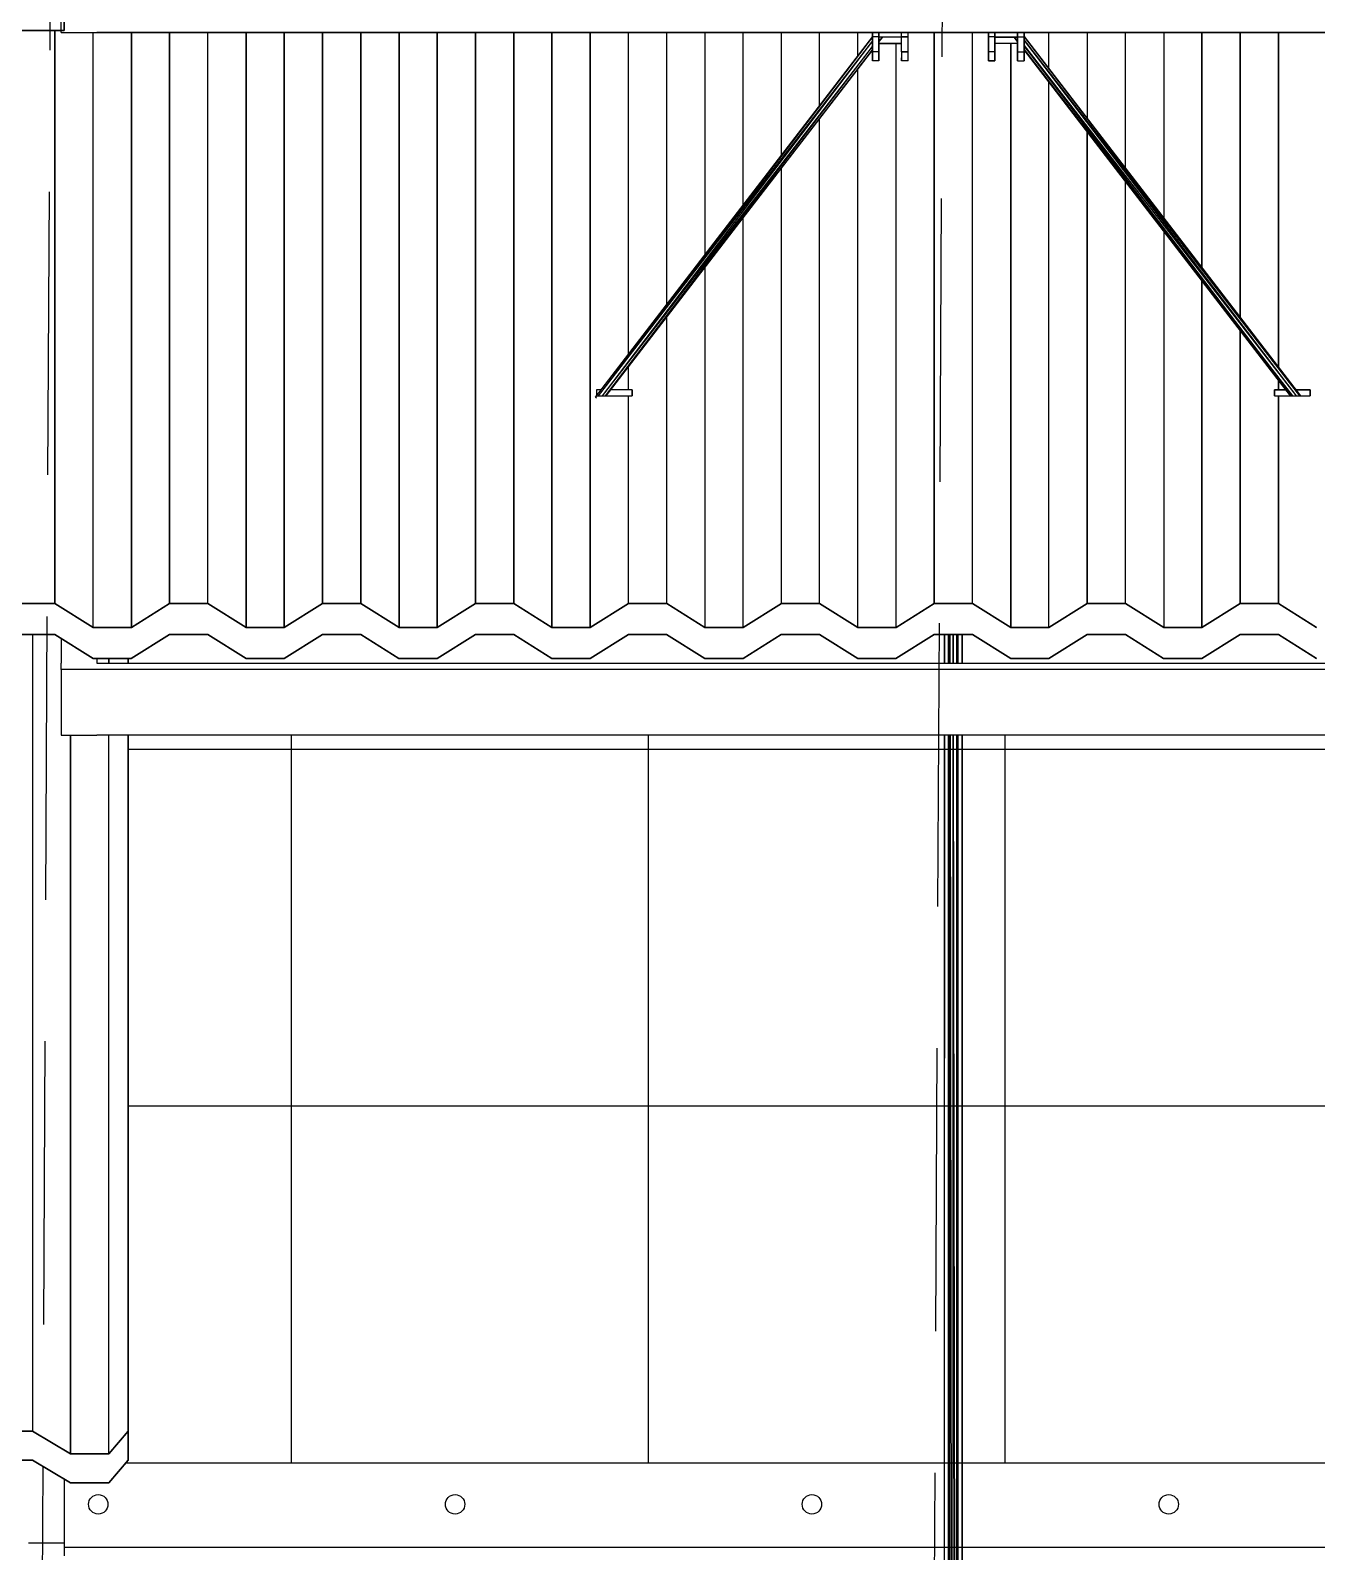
# Model space of a CAD drawing. Header units: millimetres. Extents: x -4997 to -4876, y -8737 to -8661.
# Drawn here: x -4914.202 to -4911.319, y -8704.879 to -8701.468 of the extents above; entities that cross this region are included whole.
import ezdxf

# ---------------------------------------------------------------- set-up
doc = ezdxf.new("R2010")
doc.units = ezdxf.units.MM
doc.header["$LTSCALE"] = 0.1
doc.linetypes.add('HIDDEN', pattern=[9.525, 6.35, -3.175])
for name, color, linetype in [('cobertura nova', 4, 'Continuous'), ('hachuras cobertura', 251, 'Continuous'), ('hachuras piso', 251, 'Continuous'), ('imagem', 7, 'Continuous'), ('layout cobertura', 251, 'Continuous'), ('visto', 9, 'Continuous')]:
    doc.layers.add(name, color=color, linetype=linetype)
picture_1 = doc.add_image_def('image1.jpg', size_in_pixel=(1920, 1080))

msp = doc.modelspace()

# ---------------------------------------------------------------- linework, layer by layer
at = {"layer": 'cobertura nova'}
for p, q in [((-4914.1328, -8701.4724), (-4914.1328, -8701.3224)), ((-4914.1262, -8701.3178), (-4914.1262, -8701.4678)), ((-4914.1262, -8701.4678), (-4914.1262, -8701.3178)), ((-4918.0462, -8701.4678), (-4914.1262, -8701.4679)), ((-4914.1328, -8701.4679), (-4918.0462, -8701.4678)), ((-4914.1262, -8701.4678), (-4914.2062, -8701.4678)), ((-4914.1328, -8701.4724), (-4914.1328, -8701.4678)), ((-4914.1328, -8701.4724), (-4914.0528, -8701.4724)), ((-4914.0528, -8701.4724), (-4910.2128, -8701.4725)), ((-4910.2128, -8701.4725), (-4914.0528, -8701.4724)), ((-4914.0528, -8701.4724), (-4910.2128, -8701.4725)), ((-4910.2128, -8701.4725), (-4914.0528, -8701.4724)), ((-4912.3143, -8701.4818), (-4912.9359, -8702.29)), ((-4912.3143, -8701.4821), (-4912.9359, -8702.29)), ((-4912.3143, -8701.4824), (-4912.9289, -8702.2872)), ((-4912.3143, -8701.4909), (-4912.9289, -8702.2872)), ((-4912.3143, -8701.4914), (-4912.9203, -8702.2872)), ((-4912.3143, -8701.4825), (-4912.3143, -8701.4724)), ((-4912.3143, -8701.4724), (-4912.3143, -8701.4825)), ((-4912.2998, -8701.4825), (-4912.3143, -8701.4825)), ((-4912.3143, -8701.5158), (-4912.3143, -8701.4825)), ((-4912.3143, -8701.4825), (-4912.3143, -8701.5158)), ((-4912.2998, -8701.4825), (-4912.2998, -8701.4724)), ((-4912.2998, -8701.4724), (-4912.2998, -8701.4825)), ((-4912.2998, -8701.5158), (-4912.2998, -8701.4825)), ((-4912.2998, -8701.4825), (-4912.2998, -8701.5158)), ((-4912.2487, -8701.4827), (-4912.2998, -8701.4827)), ((-4912.2998, -8701.4929), (-4912.292, -8701.4827)), ((-4912.292, -8701.4827), (-4912.2998, -8701.4928)), ((-4912.2487, -8701.4972), (-4912.2998, -8701.4972)), ((-4912.2998, -8701.4972), (-4912.2487, -8701.4972)), ((-4912.2998, -8701.4972), (-4912.2998, -8701.5077)), ((-4912.2487, -8701.4825), (-4912.2487, -8701.4724)), ((-4912.2487, -8701.5158), (-4912.2487, -8701.4825)), ((-4912.2487, -8701.4825), (-4912.2343, -8701.4825)), ((-4912.2343, -8701.4825), (-4912.2487, -8701.4825)), ((-4912.2343, -8701.4825), (-4912.2343, -8701.4724)), ((-4912.2343, -8701.5158), (-4912.2343, -8701.4825)), ((-4912.2343, -8701.4825), (-4912.2343, -8701.4825)), ((-4912.0543, -8701.4825), (-4912.0543, -8701.4724)), ((-4912.0398, -8701.4825), (-4912.0543, -8701.4825)), ((-4912.0543, -8701.5158), (-4912.0543, -8701.4825)), ((-4912.0542, -8701.4724), (-4912.0542, -8701.4825)), ((-4912.0542, -8701.4825), (-4912.0542, -8701.5158)), ((-4912.0398, -8701.4724), (-4912.0398, -8701.4825)), ((-4912.0398, -8701.4825), (-4912.0398, -8701.4724)), ((-4912.0398, -8701.4825), (-4912.0398, -8701.5158)), ((-4912.0398, -8701.5158), (-4912.0398, -8701.4825)), ((-4911.9887, -8701.4827), (-4912.0398, -8701.4827)), ((-4912.0398, -8701.4827), (-4911.9887, -8701.4827)), ((-4912.0398, -8701.4972), (-4912.0398, -8701.5077)), ((-4911.9887, -8701.4972), (-4912.0398, -8701.4972)), ((-4911.9966, -8701.4827), (-4911.9887, -8701.4929)), ((-4911.9887, -8701.4926), (-4911.9963, -8701.4827)), ((-4911.9961, -8701.4827), (-4911.9887, -8701.4922)), ((-4911.9887, -8701.4825), (-4911.9887, -8701.4725)), ((-4911.9887, -8701.4725), (-4911.9887, -8701.4825)), ((-4911.9887, -8701.4825), (-4911.9743, -8701.4825)), ((-4911.9887, -8701.5158), (-4911.9887, -8701.4825)), ((-4911.9887, -8701.4825), (-4911.9887, -8701.5158)), ((-4911.9743, -8701.4825), (-4911.9743, -8701.4725)), ((-4911.9743, -8701.4725), (-4911.9743, -8701.4818)), ((-4911.9743, -8701.4725), (-4911.9743, -8701.4825)), ((-4911.9743, -8701.4818), (-4911.3548, -8702.2872)), ((-4911.9743, -8701.4819), (-4911.3566, -8702.2872)), ((-4911.9743, -8701.5158), (-4911.9743, -8701.4825)), ((-4911.9743, -8701.4825), (-4911.9743, -8701.5158)), ((-4911.9743, -8701.4898), (-4911.3566, -8702.2872)), ((-4911.9743, -8701.4904), (-4911.3639, -8702.2872)), ((-4911.9743, -8701.5018), (-4911.3639, -8702.2872)), ((-4911.3725, -8702.2872), (-4911.9743, -8701.5026)), ((-4912.3143, -8701.503), (-4912.9202, -8702.2872)), ((-4912.913, -8702.2872), (-4912.3143, -8701.5036)), ((-4912.3143, -8701.5115), (-4912.913, -8702.2872)), ((-4912.9112, -8702.2872), (-4912.3143, -8701.5117)), ((-4912.2998, -8701.5158), (-4912.3143, -8701.5158)), ((-4912.3143, -8701.5158), (-4912.3143, -8701.5359)), ((-4912.3143, -8701.5359), (-4912.3143, -8701.5158)), ((-4912.3143, -8701.5291), (-4912.3143, -8701.5359)), ((-4912.2998, -8701.5359), (-4912.3143, -8701.5359)), ((-4912.2998, -8701.5077), (-4912.2998, -8701.5291)), ((-4912.2998, -8701.5359), (-4912.2998, -8701.5158)), ((-4912.2998, -8701.5158), (-4912.2998, -8701.5359)), ((-4912.2998, -8701.5291), (-4912.2998, -8701.5359)), ((-4912.2998, -8701.5359), (-4912.2998, -8701.5291)), ((-4912.2343, -8701.5158), (-4912.2487, -8701.5158)), ((-4912.2487, -8701.5158), (-4912.2487, -8701.5359)), ((-4912.2487, -8701.5158), (-4912.2343, -8701.5158)), ((-4912.2487, -8701.5359), (-4912.2487, -8701.5291)), ((-4912.2343, -8701.5359), (-4912.2487, -8701.5359)), ((-4912.2343, -8701.5359), (-4912.2343, -8701.5158)), ((-4912.0398, -8701.5158), (-4912.0543, -8701.5158)), ((-4912.0543, -8701.5359), (-4912.0543, -8701.5158)), ((-4912.0542, -8701.5158), (-4912.0543, -8701.5359)), ((-4912.0543, -8701.5291), (-4912.0543, -8701.5359)), ((-4912.0398, -8701.5359), (-4912.0543, -8701.5359)), ((-4912.0543, -8701.5359), (-4912.0543, -8701.5359)), ((-4912.0543, -8701.5359), (-4912.0398, -8701.5359)), ((-4912.0398, -8701.5077), (-4912.0398, -8701.5291)), ((-4912.0398, -8701.5158), (-4912.0398, -8701.5359)), ((-4912.0398, -8701.5359), (-4912.0398, -8701.5158)), ((-4912.0398, -8701.5291), (-4912.0398, -8701.5359)), ((-4912.0398, -8701.5359), (-4912.0398, -8701.5359)), ((-4911.9887, -8701.5077), (-4911.9887, -8701.5291)), ((-4911.9887, -8701.5158), (-4911.9743, -8701.5158)), ((-4911.9887, -8701.5359), (-4911.9887, -8701.5158)), ((-4911.9887, -8701.5158), (-4911.9887, -8701.5359)), ((-4911.9887, -8701.5291), (-4911.9887, -8701.5291)), ((-4911.9887, -8701.5291), (-4911.9887, -8701.5359)), ((-4911.9887, -8701.5359), (-4911.9743, -8701.5359)), ((-4911.9743, -8701.5109), (-4911.3725, -8702.2872)), ((-4911.3773, -8702.2872), (-4911.9743, -8701.5113)), ((-4911.9743, -8701.5117), (-4911.9743, -8701.5291)), ((-4911.9743, -8701.5117), (-4911.3773, -8702.2872)), ((-4911.9743, -8701.5359), (-4911.9743, -8701.5158)), ((-4911.9743, -8701.5158), (-4911.9743, -8701.5359)), ((-4911.9743, -8701.5291), (-4911.9743, -8701.5359)), ((-4911.9743, -8701.5359), (-4911.9743, -8701.5291)), ((-4912.8612, -8702.2736), (-4912.8612, -8702.2223)), ((-4911.4041, -8702.2736), (-4911.4041, -8702.2524)), ((-4911.4041, -8702.2524), (-4911.4041, -8702.2736)), ((-4912.9233, -8702.2736), (-4912.9328, -8702.2736)), ((-4912.9328, -8702.2736), (-4912.9328, -8702.2872)), ((-4912.9328, -8702.2872), (-4912.8528, -8702.2872)), ((-4912.8528, -8702.2736), (-4912.9008, -8702.2736)), ((-4912.8528, -8702.2872), (-4912.8528, -8702.2736)), ((-4912.8528, -8702.2736), (-4912.8528, -8702.2872)), ((-4911.4128, -8702.2872), (-4911.4128, -8702.2736)), ((-4911.4128, -8702.2736), (-4911.3878, -8702.2736)), ((-4911.3878, -8702.2736), (-4911.4128, -8702.2736)), ((-4911.4128, -8702.2736), (-4911.4128, -8702.2872)), ((-4911.4128, -8702.2872), (-4911.3328, -8702.2872)), ((-4911.3653, -8702.2736), (-4911.3328, -8702.2736)), ((-4911.3328, -8702.2736), (-4911.3653, -8702.2736)), ((-4911.3328, -8702.2736), (-4911.3328, -8702.2872)), ((-4911.3328, -8702.2736), (-4911.3328, -8702.2736)), ((-4911.3328, -8702.2872), (-4911.3328, -8702.2736)), ((-4912.9359, -8702.29), (-4912.9328, -8702.292)), ((-4914.2327, -8702.7531), (-4914.147, -8702.7531)), ((-4914.147, -8702.7531), (-4914.2327, -8702.7531)), ((-4914.147, -8702.7531), (-4914.0613, -8702.8069)), ((-4914.0613, -8702.8069), (-4914.147, -8702.7531)), ((-4913.9755, -8702.8069), (-4913.8898, -8702.7531)), ((-4913.8898, -8702.7531), (-4913.9755, -8702.8069)), ((-4913.8899, -8702.7532), (-4913.8899, -8702.7532)), ((-4913.8898, -8702.7531), (-4913.8041, -8702.7531)), ((-4913.8041, -8702.7531), (-4913.8898, -8702.7531)), ((-4913.8042, -8702.7531), (-4913.8042, -8702.7531)), ((-4913.8041, -8702.7531), (-4913.7184, -8702.8069)), ((-4913.7184, -8702.8069), (-4913.8041, -8702.7531)), ((-4913.6327, -8702.8069), (-4913.547, -8702.7531)), ((-4913.547, -8702.7531), (-4913.6327, -8702.8069)), ((-4913.5471, -8702.7532), (-4913.5471, -8702.7532)), ((-4913.547, -8702.7531), (-4913.4613, -8702.7531)), ((-4913.4613, -8702.7531), (-4913.547, -8702.7531)), ((-4913.4614, -8702.7531), (-4913.4614, -8702.7531)), ((-4913.4614, -8702.7531), (-4913.4614, -8702.7531)), ((-4913.4613, -8702.7531), (-4913.3755, -8702.8069)), ((-4913.3755, -8702.8069), (-4913.4613, -8702.7531)), ((-4913.2898, -8702.8069), (-4913.2041, -8702.7531)), ((-4913.2041, -8702.7531), (-4913.2898, -8702.8069)), ((-4913.2042, -8702.7532), (-4913.2042, -8702.7532)), ((-4913.2042, -8702.7532), (-4913.2042, -8702.7532)), ((-4913.2041, -8702.7531), (-4913.1184, -8702.7531)), ((-4913.1184, -8702.7531), (-4913.2041, -8702.7531)), ((-4913.1185, -8702.7531), (-4913.1185, -8702.7531)), ((-4913.1184, -8702.7531), (-4913.0327, -8702.8069)), ((-4913.0327, -8702.8069), (-4913.1184, -8702.7531)), ((-4912.947, -8702.8069), (-4912.8613, -8702.7531)), ((-4912.8613, -8702.7531), (-4912.947, -8702.8069)), ((-4912.8614, -8702.7532), (-4912.8614, -8702.7532)), ((-4912.8614, -8702.7532), (-4912.8614, -8702.7532)), ((-4912.8613, -8702.7531), (-4912.7755, -8702.7531)), ((-4912.7755, -8702.7531), (-4912.8613, -8702.7531)), ((-4912.7757, -8702.7531), (-4912.7757, -8702.7531)), ((-4912.7755, -8702.7531), (-4912.6898, -8702.8069)), ((-4912.6898, -8702.8069), (-4912.7755, -8702.7531)), ((-4912.6041, -8702.8069), (-4912.5184, -8702.7531)), ((-4912.5184, -8702.7531), (-4912.6041, -8702.8069)), ((-4912.5185, -8702.7532), (-4912.5185, -8702.7532)), ((-4912.5185, -8702.7532), (-4912.5185, -8702.7532)), ((-4912.5184, -8702.7531), (-4912.4327, -8702.7531)), ((-4912.4327, -8702.7531), (-4912.5184, -8702.7531)), ((-4912.4328, -8702.7531), (-4912.4328, -8702.7531)), ((-4912.4327, -8702.7531), (-4912.347, -8702.8069)), ((-4912.347, -8702.8069), (-4912.4327, -8702.7531)), ((-4912.2613, -8702.8069), (-4912.1755, -8702.7531)), ((-4912.1755, -8702.7531), (-4912.2613, -8702.8069)), ((-4912.1757, -8702.7532), (-4912.1757, -8702.7532)), ((-4912.1755, -8702.7531), (-4912.0898, -8702.7531)), ((-4912.0898, -8702.7531), (-4912.1755, -8702.7531)), ((-4912.0899, -8702.7531), (-4912.0899, -8702.7531)), ((-4912.0898, -8702.7531), (-4912.0041, -8702.8069)), ((-4912.0041, -8702.8069), (-4912.0898, -8702.7531)), ((-4911.9184, -8702.8069), (-4911.8327, -8702.7531)), ((-4911.8327, -8702.7531), (-4911.9184, -8702.8069)), ((-4911.8328, -8702.7532), (-4911.8328, -8702.7532)), ((-4911.8328, -8702.7532), (-4911.8328, -8702.7532)), ((-4911.8327, -8702.7531), (-4911.747, -8702.7531)), ((-4911.747, -8702.7531), (-4911.8327, -8702.7531)), ((-4911.7471, -8702.7531), (-4911.7471, -8702.7531)), ((-4911.7471, -8702.7531), (-4911.7471, -8702.7531)), ((-4911.747, -8702.7531), (-4911.6613, -8702.8069)), ((-4911.6613, -8702.8069), (-4911.747, -8702.7531)), ((-4911.5755, -8702.8069), (-4911.4898, -8702.7531)), ((-4911.4898, -8702.7531), (-4911.5755, -8702.8069)), ((-4911.4899, -8702.7532), (-4911.4899, -8702.7532)), ((-4911.4899, -8702.7532), (-4911.4899, -8702.7532)), ((-4911.4898, -8702.7531), (-4911.4041, -8702.7531)), ((-4911.4041, -8702.7531), (-4911.4898, -8702.7531)), ((-4911.4042, -8702.7531), (-4911.4042, -8702.7531)), ((-4911.4042, -8702.7531), (-4911.4042, -8702.7531)), ((-4911.4041, -8702.7531), (-4911.3184, -8702.8069)), ((-4911.3184, -8702.8069), (-4911.4041, -8702.7531)), ((-4914.1471, -8702.8221), (-4914.2328, -8702.8221)), ((-4914.2328, -8702.8221), (-4914.1471, -8702.8221)), ((-4914.0614, -8702.8759), (-4914.1471, -8702.8221)), ((-4914.1471, -8702.8221), (-4914.0614, -8702.8759)), ((-4914.1471, -8702.8221), (-4914.1471, -8702.8221)), ((-4914.1328, -8702.831), (-4914.1328, -8702.8869)), ((-4914.0614, -8702.8068), (-4914.0614, -8702.8068)), ((-4914.0614, -8702.8068), (-4914.0614, -8702.8068)), ((-4914.0613, -8702.8069), (-4913.9755, -8702.8069)), ((-4913.9755, -8702.8069), (-4914.0613, -8702.8069)), ((-4913.9757, -8702.8069), (-4913.9757, -8702.8069)), ((-4913.9757, -8702.8069), (-4913.9757, -8702.8069)), ((-4913.8899, -8702.8221), (-4913.9757, -8702.8759)), ((-4913.9757, -8702.8759), (-4913.8899, -8702.8221)), ((-4913.8042, -8702.8221), (-4913.8899, -8702.8221)), ((-4913.8899, -8702.8221), (-4913.8042, -8702.8221)), ((-4913.7185, -8702.8759), (-4913.8042, -8702.8221)), ((-4913.8042, -8702.8221), (-4913.7185, -8702.8759)), ((-4913.7185, -8702.8068), (-4913.7185, -8702.8068)), ((-4913.7184, -8702.8069), (-4913.6327, -8702.8069)), ((-4913.6327, -8702.8069), (-4913.7184, -8702.8069)), ((-4913.6328, -8702.8069), (-4913.6328, -8702.8069)), ((-4913.6328, -8702.8069), (-4913.6328, -8702.8069)), ((-4913.5471, -8702.8221), (-4913.6328, -8702.8759)), ((-4913.6328, -8702.8759), (-4913.5471, -8702.8221)), ((-4913.4614, -8702.8221), (-4913.5471, -8702.8221)), ((-4913.5471, -8702.8221), (-4913.4614, -8702.8221)), ((-4913.3757, -8702.8759), (-4913.4614, -8702.8221)), ((-4913.4614, -8702.8221), (-4913.3757, -8702.8759)), ((-4913.3755, -8702.8069), (-4913.2898, -8702.8069)), ((-4913.2898, -8702.8069), (-4913.3755, -8702.8069)), ((-4913.2899, -8702.8069), (-4913.2899, -8702.8069)), ((-4913.2899, -8702.8069), (-4913.2899, -8702.8069)), ((-4913.2042, -8702.8221), (-4913.2899, -8702.8759)), ((-4913.2899, -8702.8759), (-4913.2042, -8702.8221)), ((-4913.1185, -8702.8221), (-4913.2042, -8702.8221)), ((-4913.2042, -8702.8221), (-4913.1185, -8702.8221)), ((-4913.0328, -8702.8759), (-4913.1185, -8702.8221)), ((-4913.1185, -8702.8221), (-4913.0328, -8702.8759)), ((-4913.0328, -8702.8068), (-4913.0328, -8702.8068)), ((-4913.0328, -8702.8068), (-4913.0328, -8702.8068)), ((-4913.0327, -8702.8069), (-4912.947, -8702.8069)), ((-4912.947, -8702.8069), (-4913.0327, -8702.8069)), ((-4912.9471, -8702.8069), (-4912.9471, -8702.8069)), ((-4912.8614, -8702.8221), (-4912.9471, -8702.8759)), ((-4912.9471, -8702.8759), (-4912.8614, -8702.8221)), ((-4912.7757, -8702.8221), (-4912.8614, -8702.8221)), ((-4912.8614, -8702.8221), (-4912.7757, -8702.8221)), ((-4912.6899, -8702.8759), (-4912.7757, -8702.8221)), ((-4912.7757, -8702.8221), (-4912.6899, -8702.8759)), ((-4912.6899, -8702.8068), (-4912.6899, -8702.8068)), ((-4912.6899, -8702.8068), (-4912.6899, -8702.8068)), ((-4912.6898, -8702.8069), (-4912.6041, -8702.8069)), ((-4912.6041, -8702.8069), (-4912.6898, -8702.8069)), ((-4912.6042, -8702.8069), (-4912.6042, -8702.8069)), ((-4912.6042, -8702.8069), (-4912.6042, -8702.8069)), ((-4912.5185, -8702.8221), (-4912.6042, -8702.8759)), ((-4912.6042, -8702.8759), (-4912.5185, -8702.8221)), ((-4912.4328, -8702.8221), (-4912.5185, -8702.8221)), ((-4912.5185, -8702.8221), (-4912.4328, -8702.8221)), ((-4912.3471, -8702.8759), (-4912.4328, -8702.8221)), ((-4912.4328, -8702.8221), (-4912.3471, -8702.8759)), ((-4912.3471, -8702.8068), (-4912.3471, -8702.8068)), ((-4912.347, -8702.8069), (-4912.2613, -8702.8069)), ((-4912.2613, -8702.8069), (-4912.347, -8702.8069)), ((-4912.2614, -8702.8069), (-4912.2614, -8702.8069)), ((-4912.1757, -8702.8221), (-4912.2614, -8702.8759)), ((-4912.2614, -8702.8759), (-4912.1757, -8702.8221)), ((-4912.0899, -8702.8221), (-4912.1757, -8702.8221)), ((-4912.1757, -8702.8221), (-4912.0899, -8702.8221)), ((-4912.1526, -8702.8869), (-4912.1526, -8702.8221)), ((-4912.1526, -8702.8869), (-4912.1526, -8702.8221)), ((-4912.1526, -8702.8221), (-4912.1526, -8702.8869)), ((-4912.1441, -8702.8221), (-4912.1441, -8702.8869)), ((-4912.144, -8702.8221), (-4912.144, -8702.8869)), ((-4912.1409, -8702.8869), (-4912.1409, -8702.8221)), ((-4912.1405, -8702.8221), (-4912.1404, -8702.8869)), ((-4912.1329, -8702.8869), (-4912.1329, -8702.8221)), ((-4912.1325, -8702.8869), (-4912.1326, -8702.8221)), ((-4912.125, -8702.8869), (-4912.125, -8702.8221)), ((-4912.1248, -8702.8869), (-4912.1248, -8702.8221)), ((-4912.1217, -8702.8869), (-4912.1217, -8702.8221)), ((-4912.113, -8702.8221), (-4912.113, -8702.8869)), ((-4912.113, -8702.8869), (-4912.113, -8702.8221)), ((-4912.113, -8702.8869), (-4912.113, -8702.8221)), ((-4912.113, -8702.8221), (-4912.113, -8702.8869)), ((-4912.113, -8702.8869), (-4912.113, -8702.8221)), ((-4912.0042, -8702.8759), (-4912.0899, -8702.8221)), ((-4912.0899, -8702.8221), (-4912.0042, -8702.8759)), ((-4912.0042, -8702.8068), (-4912.0042, -8702.8068)), ((-4912.0041, -8702.8069), (-4911.9184, -8702.8069)), ((-4911.9184, -8702.8069), (-4912.0041, -8702.8069)), ((-4911.9185, -8702.8069), (-4911.9185, -8702.8069)), ((-4911.9185, -8702.8069), (-4911.9185, -8702.8069)), ((-4911.8328, -8702.8221), (-4911.9185, -8702.8759)), ((-4911.9185, -8702.8759), (-4911.8328, -8702.8221)), ((-4911.7471, -8702.8221), (-4911.8328, -8702.8221)), ((-4911.8328, -8702.8221), (-4911.7471, -8702.8221)), ((-4911.6614, -8702.8759), (-4911.7471, -8702.8221)), ((-4911.7471, -8702.8221), (-4911.6614, -8702.8759)), ((-4911.6614, -8702.8068), (-4911.6614, -8702.8068)), ((-4911.6613, -8702.8069), (-4911.5755, -8702.8069)), ((-4911.5755, -8702.8069), (-4911.6613, -8702.8069)), ((-4911.5757, -8702.8069), (-4911.5757, -8702.8069)), ((-4911.5757, -8702.8069), (-4911.5757, -8702.8069)), ((-4911.4899, -8702.8221), (-4911.5757, -8702.8759)), ((-4911.5757, -8702.8759), (-4911.4899, -8702.8221)), ((-4911.4042, -8702.8221), (-4911.4899, -8702.8221)), ((-4911.4899, -8702.8221), (-4911.4042, -8702.8221)), ((-4911.3185, -8702.8759), (-4911.4042, -8702.8221)), ((-4911.4042, -8702.8221), (-4911.3185, -8702.8759)), ((-4914.1328, -8702.9005), (-4914.1328, -8702.8869)), ((-4914.0528, -8702.9005), (-4914.1328, -8702.9005)), ((-4914.1328, -8702.9005), (-4914.1328, -8703.0483)), ((-4913.9757, -8702.8759), (-4914.0614, -8702.8759)), ((-4914.0614, -8702.8759), (-4913.9757, -8702.8759)), ((-4914.0614, -8702.8759), (-4914.0614, -8702.8759)), ((-4914.0528, -8702.8759), (-4914.0528, -8702.8869)), ((-4914.0528, -8702.8869), (-4910.2128, -8702.8869)), ((-4910.2128, -8702.9005), (-4914.0528, -8702.9005)), ((-4914.0262, -8702.8759), (-4914.0262, -8702.8869)), ((-4914.0262, -8702.8869), (-4914.0262, -8702.8759)), ((-4913.9827, -8702.8869), (-4913.9827, -8702.8759)), ((-4913.9827, -8702.8759), (-4913.9827, -8702.8869)), ((-4913.9826, -8702.8869), (-4913.9826, -8702.8759)), ((-4913.6328, -8702.8759), (-4913.7185, -8702.8759)), ((-4913.7185, -8702.8759), (-4913.6328, -8702.8759)), ((-4913.2899, -8702.8759), (-4913.3757, -8702.8759)), ((-4913.3757, -8702.8759), (-4913.2899, -8702.8759)), ((-4912.9471, -8702.8759), (-4913.0328, -8702.8759)), ((-4913.0328, -8702.8759), (-4912.9471, -8702.8759)), ((-4912.6042, -8702.8759), (-4912.6899, -8702.8759)), ((-4912.6899, -8702.8759), (-4912.6042, -8702.8759)), ((-4912.2614, -8702.8759), (-4912.3471, -8702.8759)), ((-4912.3471, -8702.8759), (-4912.2614, -8702.8759)), ((-4911.9185, -8702.8759), (-4912.0042, -8702.8759)), ((-4912.0042, -8702.8759), (-4911.9185, -8702.8759)), ((-4911.5757, -8702.8759), (-4911.6614, -8702.8759)), ((-4911.6614, -8702.8759), (-4911.5757, -8702.8759)), ((-4914.1328, -8703.0483), (-4914.0528, -8703.0483)), ((-4910.2128, -8703.0484), (-4914.0528, -8703.0483)), ((-4913.9827, -8704.6085), (-4913.9827, -8703.0483)), ((-4913.9827, -8703.0483), (-4913.9827, -8704.6085)), ((-4913.9826, -8704.6738), (-4913.9826, -8703.0483)), ((-4912.1526, -8703.6634), (-4912.1526, -8703.0483)), ((-4912.1526, -8703.6634), (-4912.1526, -8703.0483)), ((-4912.1526, -8703.0483), (-4912.1526, -8703.6634)), ((-4912.1441, -8703.0483), (-4912.1442, -8708.0464)), ((-4912.1439, -8703.0483), (-4912.1409, -8708.082)), ((-4912.1409, -8708.082), (-4912.1409, -8703.0483)), ((-4912.1402, -8703.0483), (-4912.1329, -8708.0862)), ((-4912.1329, -8708.0862), (-4912.1329, -8703.0483)), ((-4912.125, -8708.082), (-4912.1323, -8703.0483)), ((-4912.125, -8708.082), (-4912.125, -8703.0483)), ((-4912.1217, -8708.0464), (-4912.1247, -8703.0483)), ((-4912.1217, -8708.0464), (-4912.1217, -8703.0483)), ((-4912.113, -8703.0483), (-4912.113, -8703.6634)), ((-4912.113, -8703.6634), (-4912.113, -8703.0483)), ((-4912.113, -8703.772), (-4912.113, -8703.0483)), ((-4912.113, -8703.0483), (-4912.113, -8703.6634)), ((-4912.113, -8703.6634), (-4912.113, -8703.0483)), ((-4912.1526, -8703.772), (-4912.1526, -8703.6634)), ((-4912.1526, -8703.6634), (-4912.1526, -8703.772)), ((-4912.113, -8703.6634), (-4912.113, -8703.772)), ((-4912.113, -8703.772), (-4912.113, -8703.6634)), ((-4912.113, -8703.6634), (-4912.113, -8703.772)), ((-4912.1526, -8707.8562), (-4912.1526, -8703.772)), ((-4912.1526, -8703.772), (-4912.1526, -8703.772)), ((-4912.113, -8703.772), (-4912.1131, -8707.8562)), ((-4912.113, -8703.772), (-4912.113, -8707.8562)), ((-4912.113, -8707.8562), (-4912.113, -8703.772)), ((-4914.2833, -8704.6085), (-4914.1976, -8704.6085)), ((-4914.1976, -8704.6085), (-4914.2833, -8704.6085)), ((-4914.1976, -8704.6085), (-4914.1119, -8704.6594)), ((-4914.1119, -8704.6594), (-4914.1976, -8704.6085)), ((-4914.1975, -8704.6085), (-4914.1975, -8704.6085)), ((-4914.1975, -8704.6085), (-4914.1975, -8704.6085)), ((-4914.0262, -8704.6594), (-4913.9827, -8704.6085)), ((-4913.9827, -8704.6085), (-4914.0262, -8704.6594)), ((-4913.9826, -8704.6738), (-4913.9827, -8704.6085)), ((-4913.9827, -8704.6085), (-4913.9826, -8704.6738)), ((-4914.1975, -8704.6738), (-4914.2832, -8704.6738)), ((-4914.2832, -8704.6738), (-4914.1975, -8704.6738)), ((-4914.1118, -8704.7247), (-4914.1975, -8704.6738)), ((-4914.1975, -8704.6738), (-4914.1118, -8704.7247)), ((-4914.1119, -8704.6594), (-4914.0262, -8704.6594)), ((-4914.0262, -8704.6594), (-4914.1119, -8704.6594)), ((-4914.1118, -8704.6594), (-4914.1118, -8704.6594)), ((-4914.1118, -8704.6594), (-4914.1118, -8704.6594)), ((-4914.0261, -8704.6593), (-4914.0261, -8704.6593)), ((-4914.0261, -8704.7247), (-4913.9826, -8704.6738)), ((-4913.9826, -8704.6738), (-4914.0261, -8704.7247)), ((-4914.1262, -8704.7162), (-4914.1262, -8704.8592)), ((-4914.0261, -8704.7247), (-4914.1118, -8704.7247)), ((-4914.1118, -8704.7247), (-4914.0261, -8704.7247)), ((-4914.2062, -8704.8592), (-4914.1262, -8704.8592)), ((-4914.1262, -8704.8592), (-4914.1262, -8704.888))]:
    msp.add_line(p, q, dxfattribs=at)
at = {"layer": 'hachuras cobertura'}
for p, q in [((-4914.147, -8702.7531), (-4914.147, -8701.4678)), ((-4914.147, -8701.4678), (-4914.147, -8702.7531)), ((-4914.0613, -8702.8069), (-4914.0612, -8701.4724)), ((-4913.9755, -8701.4724), (-4913.9755, -8702.8069)), ((-4913.9755, -8702.8069), (-4913.9755, -8701.4724)), ((-4913.8898, -8702.7531), (-4913.8898, -8701.4724)), ((-4913.8898, -8701.4724), (-4913.8898, -8702.7531)), ((-4913.8041, -8702.7531), (-4913.8041, -8701.4724)), ((-4913.7184, -8701.4724), (-4913.7184, -8702.8069)), ((-4913.7184, -8702.8069), (-4913.7184, -8701.4724)), ((-4913.6327, -8702.8069), (-4913.6327, -8701.4724)), ((-4913.6327, -8701.4724), (-4913.6327, -8702.8069)), ((-4913.547, -8702.7531), (-4913.547, -8701.4724)), ((-4913.547, -8701.4724), (-4913.547, -8702.7531)), ((-4913.4613, -8702.7531), (-4913.4612, -8701.4724)), ((-4913.4612, -8701.4724), (-4913.4613, -8702.7531)), ((-4913.3755, -8702.8069), (-4913.3755, -8701.4724)), ((-4913.3755, -8701.4724), (-4913.3755, -8702.8069)), ((-4913.2898, -8702.8069), (-4913.2898, -8701.4724)), ((-4913.2898, -8701.4724), (-4913.2898, -8702.8069)), ((-4913.2041, -8702.7531), (-4913.2041, -8701.4724)), ((-4913.2041, -8701.4724), (-4913.2041, -8702.7531)), ((-4913.1184, -8702.7531), (-4913.1184, -8701.4724)), ((-4913.1184, -8701.4724), (-4913.1184, -8702.7531)), ((-4913.0327, -8702.8069), (-4913.0327, -8701.4724)), ((-4913.0327, -8701.4724), (-4913.0327, -8702.8069)), ((-4912.947, -8702.8069), (-4912.947, -8701.4724)), ((-4912.947, -8701.4724), (-4912.947, -8702.8069)), ((-4912.8612, -8702.193), (-4912.8612, -8701.4724)), ((-4912.7755, -8702.0815), (-4912.7755, -8701.4724)), ((-4912.6898, -8701.4724), (-4912.6898, -8701.9701)), ((-4912.6041, -8701.8586), (-4912.6041, -8701.4724)), ((-4912.5184, -8701.7472), (-4912.5184, -8701.4724)), ((-4912.4327, -8701.6357), (-4912.4327, -8701.4724)), ((-4912.347, -8701.5243), (-4912.347, -8701.4724)), ((-4912.2613, -8702.8069), (-4912.2612, -8701.4972)), ((-4912.1755, -8702.7531), (-4912.1755, -8701.4724)), ((-4912.1755, -8701.4724), (-4912.1755, -8702.7531)), ((-4912.0898, -8702.7531), (-4912.0898, -8701.4724)), ((-4912.0041, -8702.8069), (-4912.0041, -8701.4972)), ((-4912.0041, -8701.4972), (-4912.0041, -8702.8069)), ((-4911.9184, -8701.5545), (-4911.9184, -8701.4725)), ((-4911.8327, -8701.4725), (-4911.8327, -8701.6659)), ((-4911.747, -8701.7774), (-4911.747, -8701.4725)), ((-4911.6612, -8701.4725), (-4911.6612, -8701.8888)), ((-4911.5755, -8701.4725), (-4911.5755, -8702.0003)), ((-4911.5755, -8702.0003), (-4911.5755, -8701.4725)), ((-4911.4898, -8702.1117), (-4911.4898, -8701.4725)), ((-4911.4898, -8701.4725), (-4911.4898, -8702.1117)), ((-4911.4041, -8702.2232), (-4911.4041, -8701.4725)), ((-4911.4041, -8701.4725), (-4911.4041, -8702.2232)), ((-4912.347, -8702.8069), (-4912.347, -8701.5541)), ((-4911.9184, -8702.8069), (-4911.9184, -8701.5843)), ((-4912.4327, -8702.7531), (-4912.4327, -8701.6655)), ((-4911.8327, -8702.7531), (-4911.8327, -8701.6956)), ((-4911.8327, -8701.6956), (-4911.8327, -8702.7531)), ((-4912.5184, -8702.7531), (-4912.5184, -8701.7768)), ((-4911.747, -8702.7531), (-4911.747, -8701.807)), ((-4912.6041, -8702.8069), (-4912.6041, -8701.8882)), ((-4911.6612, -8701.9184), (-4911.6613, -8702.8069)), ((-4912.6898, -8701.9995), (-4912.6898, -8702.8069)), ((-4911.5755, -8702.0297), (-4911.5755, -8702.8069)), ((-4911.5755, -8702.8069), (-4911.5755, -8702.0297)), ((-4912.7755, -8702.7531), (-4912.7755, -8702.1109)), ((-4911.4898, -8702.7531), (-4911.4898, -8702.1411)), ((-4911.4898, -8702.1411), (-4911.4898, -8702.7531)), ((-4912.8613, -8702.7531), (-4912.8612, -8702.2872)), ((-4911.4041, -8702.7531), (-4911.4041, -8702.2872)), ((-4911.4041, -8702.2872), (-4911.4041, -8702.7531)), ((-4914.1976, -8702.8221), (-4914.1976, -8704.6085)), ((-4914.1119, -8703.0483), (-4914.1119, -8704.6594)), ((-4914.1119, -8704.6594), (-4914.1119, -8703.0483)), ((-4914.0262, -8704.6594), (-4914.0262, -8703.0483))]:
    msp.add_line(p, q, dxfattribs=at)
at = {"layer": 'hachuras piso'}
for p, q in [((-4913.6166, -8704.6802), (-4913.6166, -8703.0483)), ((-4912.8166, -8704.6802), (-4912.8166, -8703.0483)), ((-4912.0166, -8704.6802), (-4912.0166, -8703.0483)), ((-4910.2815, -8703.0802), (-4913.9827, -8703.0802)), ((-4910.2815, -8703.8802), (-4913.9827, -8703.8802))]:
    msp.add_line(p, q, dxfattribs=at)
at = {"layer": 'layout cobertura', "linetype": 'HIDDEN'}
for p, q in [((-4912.3314, -8736.7694), (-4912.0051, -8670.5092)), ((-4914.1954, -8709.132), (-4914.1166, -8693.1322))]:
    msp.add_line(p, q, dxfattribs=at)
at = {"layer": 'visto'}
msp.add_lwpolyline([(-4910.2815, -8704.6802), (-4913.9881, -8704.6802)], dxfattribs=at)
at = {"layer": 'visto', "flags": 128}
msp.add_lwpolyline([(-4910.2815, -8704.8695), (-4914.1262, -8704.8695)], dxfattribs=at)
at = {"layer": 'visto'}
for centre in [(-4914.0499, -8704.7728), (-4913.2499, -8704.7728), (-4912.4499, -8704.7728), (-4911.6499, -8704.7728)]:
    msp.add_circle(centre, 0.0218, dxfattribs=at)

# ---------------------------------------------------------------- pictures from other files: only their frames are drawn
at = {"layer": 'imagem'}
image = msp.add_image(picture_1, insert=(-4995.0367, -8736.0525), size_in_units=(116.4021, 65.4762), dxfattribs=at)
image.dxf.flags = 7

doc.saveas('drawing.dxf')
